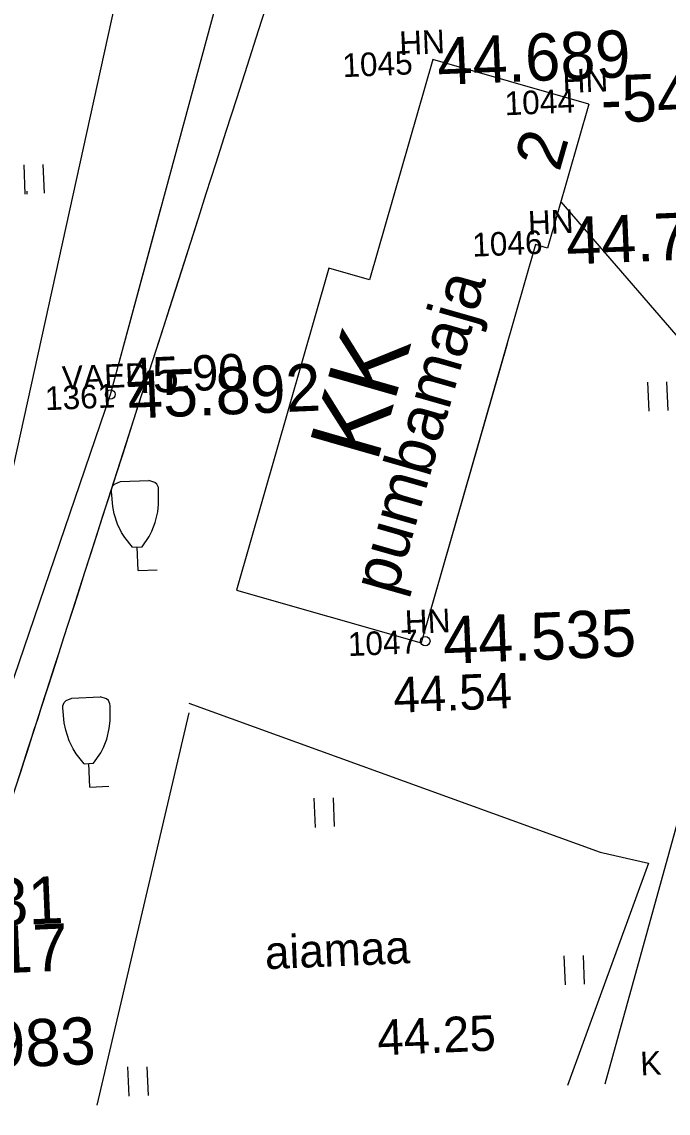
# Model space of a CAD drawing. Extents: x 641999 to 642085, y 6456465 to 6456594.
# Drawn here: x 642048.67 to 642062.41, y 6456466.52 to 6456489.74 of the extents above; entities that cross this region are included whole.
import ezdxf

# ---------------------------------------------------------------- set-up
doc = ezdxf.new("R2010")
doc.units = 0
for name, color, linetype in [('KQLVIKUD', 7, 'Continuous'), ('Level 1', 7, 'Continuous'), ('Level 12', 7, 'Continuous'), ('Level 14', 7, 'Continuous'), ('Level 15', 7, 'Continuous'), ('Level 17', 7, 'Continuous'), ('Level 18', 7, 'Continuous'), ('Level 19', 7, 'Continuous'), ('Level 21', 7, 'Continuous'), ('Level 24', 7, 'Continuous'), ('Level 29', 7, 'Continuous'), ('Level 31', 7, 'Continuous'), ('Level 40', 7, 'Continuous'), ('Level 41', 7, 'Continuous'), ('Level 49', 7, 'Continuous'), ('Level 53', 7, 'Continuous'), ('Level 54', 7, 'Continuous'), ('Level 59', 7, 'Continuous'), ('Level 62', 7, 'Continuous'), ('Level 63', 7, 'Continuous'), ('Level 7', 7, 'Continuous'), ('Level 8', 7, 'Continuous'), ('Level 9', 7, 'Continuous'), ('TANAV', 7, 'Continuous')]:
    doc.layers.add(name, color=color, linetype=linetype)

# ---------------------------------------------------------------- blocks, each defined once
blk = doc.blocks.new('PUNKT9')
at = {"layer": 'Level 12'}
blk.add_circle((0, 0), 100, dxfattribs=at)
blk = doc.blocks.new('VHEI11')
at = {"layer": 'TANAV'}
for p, q in [((0, 62), (0, 0)), ((41, 61), (41, 0))]:
    blk.add_line(p, q, dxfattribs=at)
blk = doc.blocks.new('KKIT12')
at = {"layer": 'Level 7'}
for p, q in [((-300, 1900), (300, 1900)), ((-100, 500), (100, 500)), ((0, 0), (0, 500)), ((0, 0), (400, 0))]:
    blk.add_line(p, q, dxfattribs=at)
for points in [[(-100, 500), (-258.4, 712.96), (-322.92, 824.71), (-400, 1000), (-461.28, 1225.3), (-484.95, 1381.3), (-500, 1700), (-497.94, 1741.58), (-468.34, 1813.02), (-428.03, 1850.1), (-300, 1900)], [(100, 500), (258.4, 712.96), (322.92, 824.71), (400, 1000), (461.28, 1225.3), (484.95, 1381.3), (500, 1700), (497.94, 1741.58), (468.34, 1813.02), (428.03, 1850.1), (300, 1900)]]:
    blk.add_lwpolyline(points, dxfattribs=at)
blk = doc.blocks.new('PUNK11')
at = {"layer": 'KQLVIKUD'}
blk.add_circle((0, 0), 100, dxfattribs=at)
blk = doc.blocks.new('VHEI13')
at = {"layer": 'Level 31'}
for p, q in [((0, 620.11), (0, 0)), ((405.61, 608.83), (405.61, 0))]:
    blk.add_line(p, q, dxfattribs=at)
blk = doc.blocks.new('KKIT14')
at = {"layer": 'Level 21'}
for p, q in [((-300, 1900), (300, 1900)), ((-100, 500), (100, 500)), ((0, 0), (0, 500)), ((0, 0), (400, 0))]:
    blk.add_line(p, q, dxfattribs=at)
for points in [[(-100, 500), (-258.4, 712.96), (-322.92, 824.71), (-400, 1000), (-461.28, 1225.3), (-484.95, 1381.3), (-500, 1700), (-497.94, 1741.58), (-468.34, 1813.02), (-428.03, 1850.1), (-300, 1900)], [(100, 500), (258.4, 712.96), (322.92, 824.71), (400, 1000), (461.28, 1225.3), (484.95, 1381.3), (500, 1700), (497.94, 1741.58), (468.34, 1813.02), (428.03, 1850.1), (300, 1900)]]:
    blk.add_lwpolyline(points, dxfattribs=at)

msp = doc.modelspace()

# ---------------------------------------------------------------- linework, layer by layer
at = {"layer": 'Level 1'}
for p, q in [((642057.406, 6456488.944), (642056.061, 6456484.251)), ((642060.727, 6456487.993), (642057.406, 6456488.944)), ((642060.727, 6456487.993), (642059.849, 6456484.929)), ((642059.591, 6456485.003), (642057.162, 6456476.527)), ((642059.849, 6456484.929), (642059.591, 6456485.003)), ((642055.195, 6456484.499), (642053.233, 6456477.653)), ((642056.061, 6456484.251), (642055.195, 6456484.499)), ((642053.233, 6456477.653), (642057.162, 6456476.527))]:
    msp.add_line(p, q, dxfattribs=at)
at = {"layer": 'Level 14'}
msp.add_open_spline([(642054.439, 6456491.878), (642048.915, 6456474.624), (642047.411, 6456470), (642046.867, 6456468.411), (642046.82, 6456467.268), (642046.974, 6456466.611), (642046.988, 6456466.553)], degree=3, dxfattribs=at)
at = {"layer": 'Level 15'}
for points in [[(642052.215, 6456475.248), (642060.97, 6456472.074), (642061.998, 6456471.845), (642060.271, 6456467.109)], [(642050.271, 6456466.691), (642052.223, 6456475.044)]]:
    msp.add_lwpolyline(points, dxfattribs=at)
at = {"layer": 'Level 17'}
msp.add_line((642050.548, 6456481.815), (642050.548, 6456481.815), dxfattribs=at)
msp.add_line((642050.548, 6456481.815), (642050.548, 6456481.815), dxfattribs=at)
msp.add_line((642050.548, 6456481.815), (642050.548, 6456481.815), dxfattribs=at)
msp.add_lwpolyline([(642046.275, 6456466.524), (642045.802, 6456467.894), (642050.548, 6456481.815), (642053.281, 6456491.897)], dxfattribs=at)
at = {"layer": 'Level 18'}
for p, q in [((642055.167, 6456484.402), (642053.233, 6456477.653)), ((642058.987, 6456482.894), (642057.162, 6456476.527)), ((642053.233, 6456477.653), (642057.162, 6456476.527))]:
    msp.add_line(p, q, dxfattribs=at)
at = {"layer": 'Level 24'}
msp.add_line((642060.131, 6456485.912), (642066.802, 6456478.19), dxfattribs=at)
at = {"layer": 'Level 31'}
for points in [[(642052.215, 6456475.248), (642060.97, 6456472.074), (642061.998, 6456471.845), (642060.271, 6456467.109)], [(642050.271, 6456466.691), (642052.223, 6456475.044)]]:
    msp.add_lwpolyline(points, dxfattribs=at)
at = {"layer": 'Level 40'}
msp.add_lwpolyline([(642013.992, 6456568.354), (642014.601, 6456568.711), (642031.688, 6456578.85), (642055.343, 6456580.554), (642075.011, 6456577.968), (642053.453, 6456502.897), (642045.745, 6456467.864), (642040.35, 6456475.906)], close=True, dxfattribs=at)
at = {"layer": 'Level 41'}
for p, q in [((642061.973, 6456482.079), (642061.999, 6456481.457)), ((642062.381, 6456482.085), (642062.406, 6456481.474)), ((642054.878, 6456473.226), (642054.904, 6456472.604)), ((642055.285, 6456473.232), (642055.311, 6456472.621)), ((642060.196, 6456469.874), (642060.223, 6456469.251)), ((642060.604, 6456469.88), (642060.63, 6456469.268)), ((642050.916, 6456467.507), (642050.942, 6456466.884)), ((642051.324, 6456467.512), (642051.349, 6456466.901))]:
    msp.add_line(p, q, dxfattribs=at)
msp.add_open_spline([(642052.396, 6456485.497), (642048.711, 6456473.997), (642047.386, 6456469.926), (642046.867, 6456468.411), (642046.82, 6456467.268), (642046.974, 6456466.611), (642046.988, 6456466.553)], degree=3, dxfattribs=at)
at = {"layer": 'Level 53'}
msp.add_lwpolyline([(642081.857, 6456542.2), (642061.063, 6456467.142)], dxfattribs=at)
at = {"layer": 'Level 54'}
for p, q in [((642057.128, 6456488.884), (642057.128, 6456488.884)), ((642059.867, 6456485.064), (642059.867, 6456485.064)), ((642050.541, 6456481.787), (642050.541, 6456481.787)), ((642057.248, 6456476.567), (642057.248, 6456476.567))]:
    msp.add_line(p, q, dxfattribs=at)
at = {"layer": 'Level 59'}
msp.add_circle((642057.248, 6456476.567), 0.1, dxfattribs=at)
at = {"layer": 'Level 8'}
msp.add_line((642050.548, 6456481.815), (642050.548, 6456481.815), dxfattribs=at)
msp.add_line((642050.548, 6456481.815), (642050.548, 6456481.815), dxfattribs=at)
msp.add_line((642050.548, 6456481.815), (642050.548, 6456481.815), dxfattribs=at)
msp.add_lwpolyline([(642046.275, 6456466.524), (642045.802, 6456467.894), (642050.548, 6456481.815), (642051.628, 6456485.8)], dxfattribs=at)

# ---------------------------------------------------------------- block references
at = {"layer": 'Level 12', "xscale": 0.0010049292246302984, "yscale": 0.0010049292246302982, "rotation": 2.395773754129564}
msp.add_blockref('PUNKT9', (642050.548, 6456481.815), dxfattribs=at)
at = {"layer": 'Level 15', "xscale": 0.0010049292246302984, "yscale": 0.0010049292246302982, "rotation": 2.395773754129564}
msp.add_blockref('VHEI11', (642048.731, 6456486.077), dxfattribs=at)
at = {"layer": 'Level 21', "xscale": 0.0010049292246302984, "yscale": 0.0010049292246302982, "rotation": 2.395773754129564}
for p in [(642051.143, 6456478.066), (642050.113, 6456473.461)]:
    msp.add_blockref('KKIT14', p, dxfattribs=at)
at = {"layer": 'Level 31', "xscale": 0.0010049292246302984, "yscale": 0.0010049292246302982, "rotation": 2.395773754129564}
msp.add_blockref('VHEI13', (642048.731, 6456486.077), dxfattribs=at)
at = {"layer": 'Level 7', "xscale": 0.0010049292246302984, "yscale": 0.0010049292246302982, "rotation": 2.395773754129564}
for p in [(642051.143, 6456478.066), (642050.113, 6456473.461)]:
    msp.add_blockref('KKIT12', p, dxfattribs=at)
at = {"layer": 'Level 9', "xscale": 0.0010049292246302984, "yscale": 0.0010049292246302982, "rotation": 2.395773754129564}
msp.add_blockref('PUNK11', (642050.548, 6456481.815), dxfattribs=at)

# ---------------------------------------------------------------- texts
at = {"layer": 'Level 1'}
for s, height, rotation, p in [('2', 1.005, 74.0104, (642060.099, 6456486.531)), ('pumbamaja', 1.0049, 74.0102, (642056.612, 6456477.512))]:
    msp.add_text(s, height=height, rotation=rotation, dxfattribs=at).set_placement(p)
at = {"layer": 'Level 18'}
for s, height, p in [('pumbamaja', 1.0049, (642056.612, 6456477.512)), ('KK', 1.5074, (642056.216, 6456480.336))]:
    msp.add_text(s, height=height, rotation=74.0102, dxfattribs=at).set_placement(p)
at = {"layer": 'Level 19'}
msp.add_text('aiamaa', height=0.7035, rotation=2.3958, dxfattribs=at).set_placement((642053.848, 6456469.586))
at = {"layer": 'Level 29'}
msp.add_text('aiamaa', height=0.7035, rotation=2.3958, dxfattribs=at).set_placement((642053.848, 6456469.586))
at = {"layer": 'Level 49'}
for s, height, p in [('HN', 0.5025, (642056.703, 6456489.034)), ('HN', 0.5025, (642060.177, 6456488.223)), ('HN', 0.5025, (642059.441, 6456485.214)), ('VAED', 0.5025, (642049.53, 6456481.912)), ('HN', 0.5025, (642056.822, 6456476.717)), ('K', 0.502, (642061.83, 6456467.326))]:
    msp.add_text(s, height=height, rotation=2.3958, dxfattribs=at).set_placement(p)
at = {"layer": 'Level 59'}
for s, p in [('44.54', (642056.584, 6456475.039)), ('44.25', (642056.24, 6456467.754))]:
    msp.add_text(s, height=0.7537, rotation=2.3958, dxfattribs=at).set_placement(p)
at = {"layer": 'Level 62'}
for s, p in [('1045', (642055.494, 6456488.564)), ('1044', (642058.945, 6456487.753)), ('1046', (642058.256, 6456484.745)), ('1361', (642049.168, 6456481.478)), ('1047', (642055.61, 6456476.247))]:
    msp.add_text(s, height=0.5025, rotation=2.3958, dxfattribs=at).set_placement(p)
at = {"layer": 'Level 63'}
for s, height, p in [(' 44.689', 1.0049, (642057.149, 6456488.382)), (' -54.255', 1.0049, (642060.624, 6456487.571)), (' 44.717', 1.0049, (642059.888, 6456484.562)), ('45.90', 0.7537, (642050.899, 6456481.829)), ('45.90', 0.7537, (642050.899, 6456481.829)), (' 45.892', 1.0049, (642050.562, 6456481.285)), (' 44.535', 1.0049, (642057.269, 6456476.065)), (' 45.931', 1.0049, (642045.084, 6456470.382)), (' 45.917', 1.0049, (642045.182, 6456469.373)), (' 45.983', 1.0049, (642045.771, 6456467.385))]:
    msp.add_text(s, height=height, rotation=2.3958, dxfattribs=at).set_placement(p)

doc.saveas('drawing.dxf')
